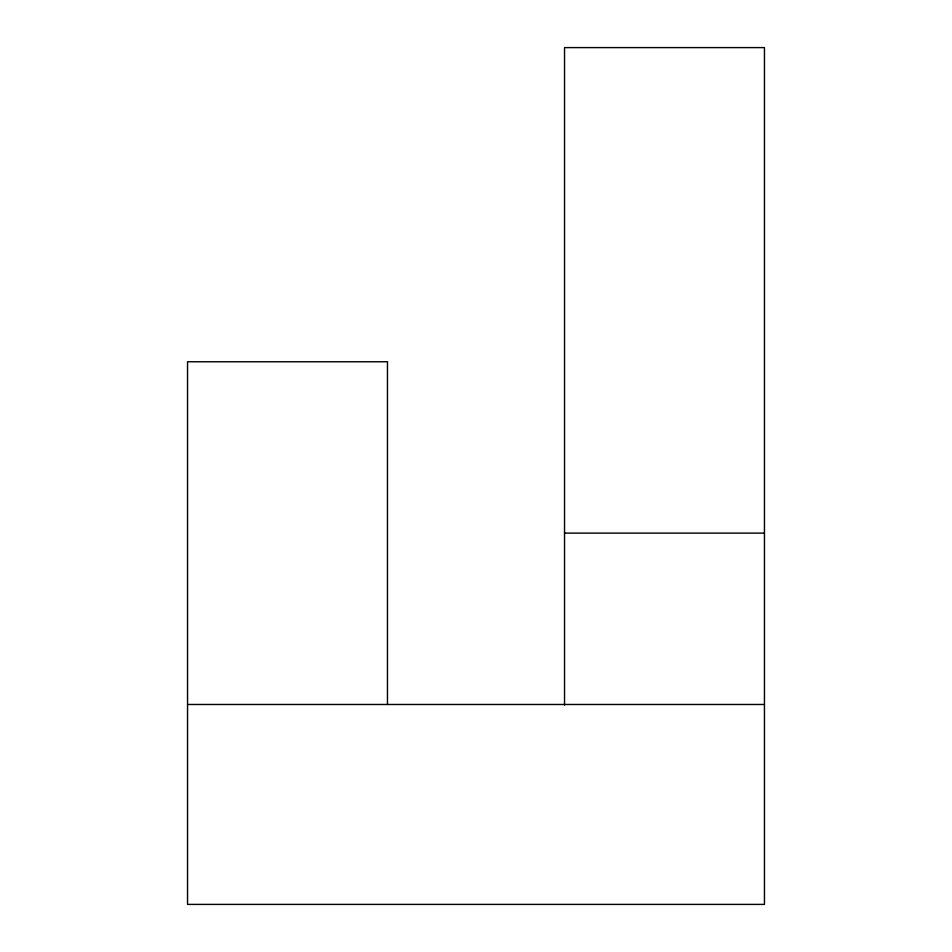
<?xml version="1.0" encoding="UTF-8"?>
<svg xmlns="http://www.w3.org/2000/svg" width="952" height="952" viewBox="0 0 952 952"><rect width="100%" height="100%" fill="white"/><g stroke="black" fill="none" stroke-linecap="round" stroke-linejoin="round"><path stroke-width="1.43" d="M564.536 533.12L764.456 533.12M187.544 704.48L764.456 704.48M564.536 705.075L564.536 47.6L764.456 47.6L764.456 904.4L187.544 904.4L187.544 361.76L387.464 361.76L387.464 704.48"/></g></svg>
